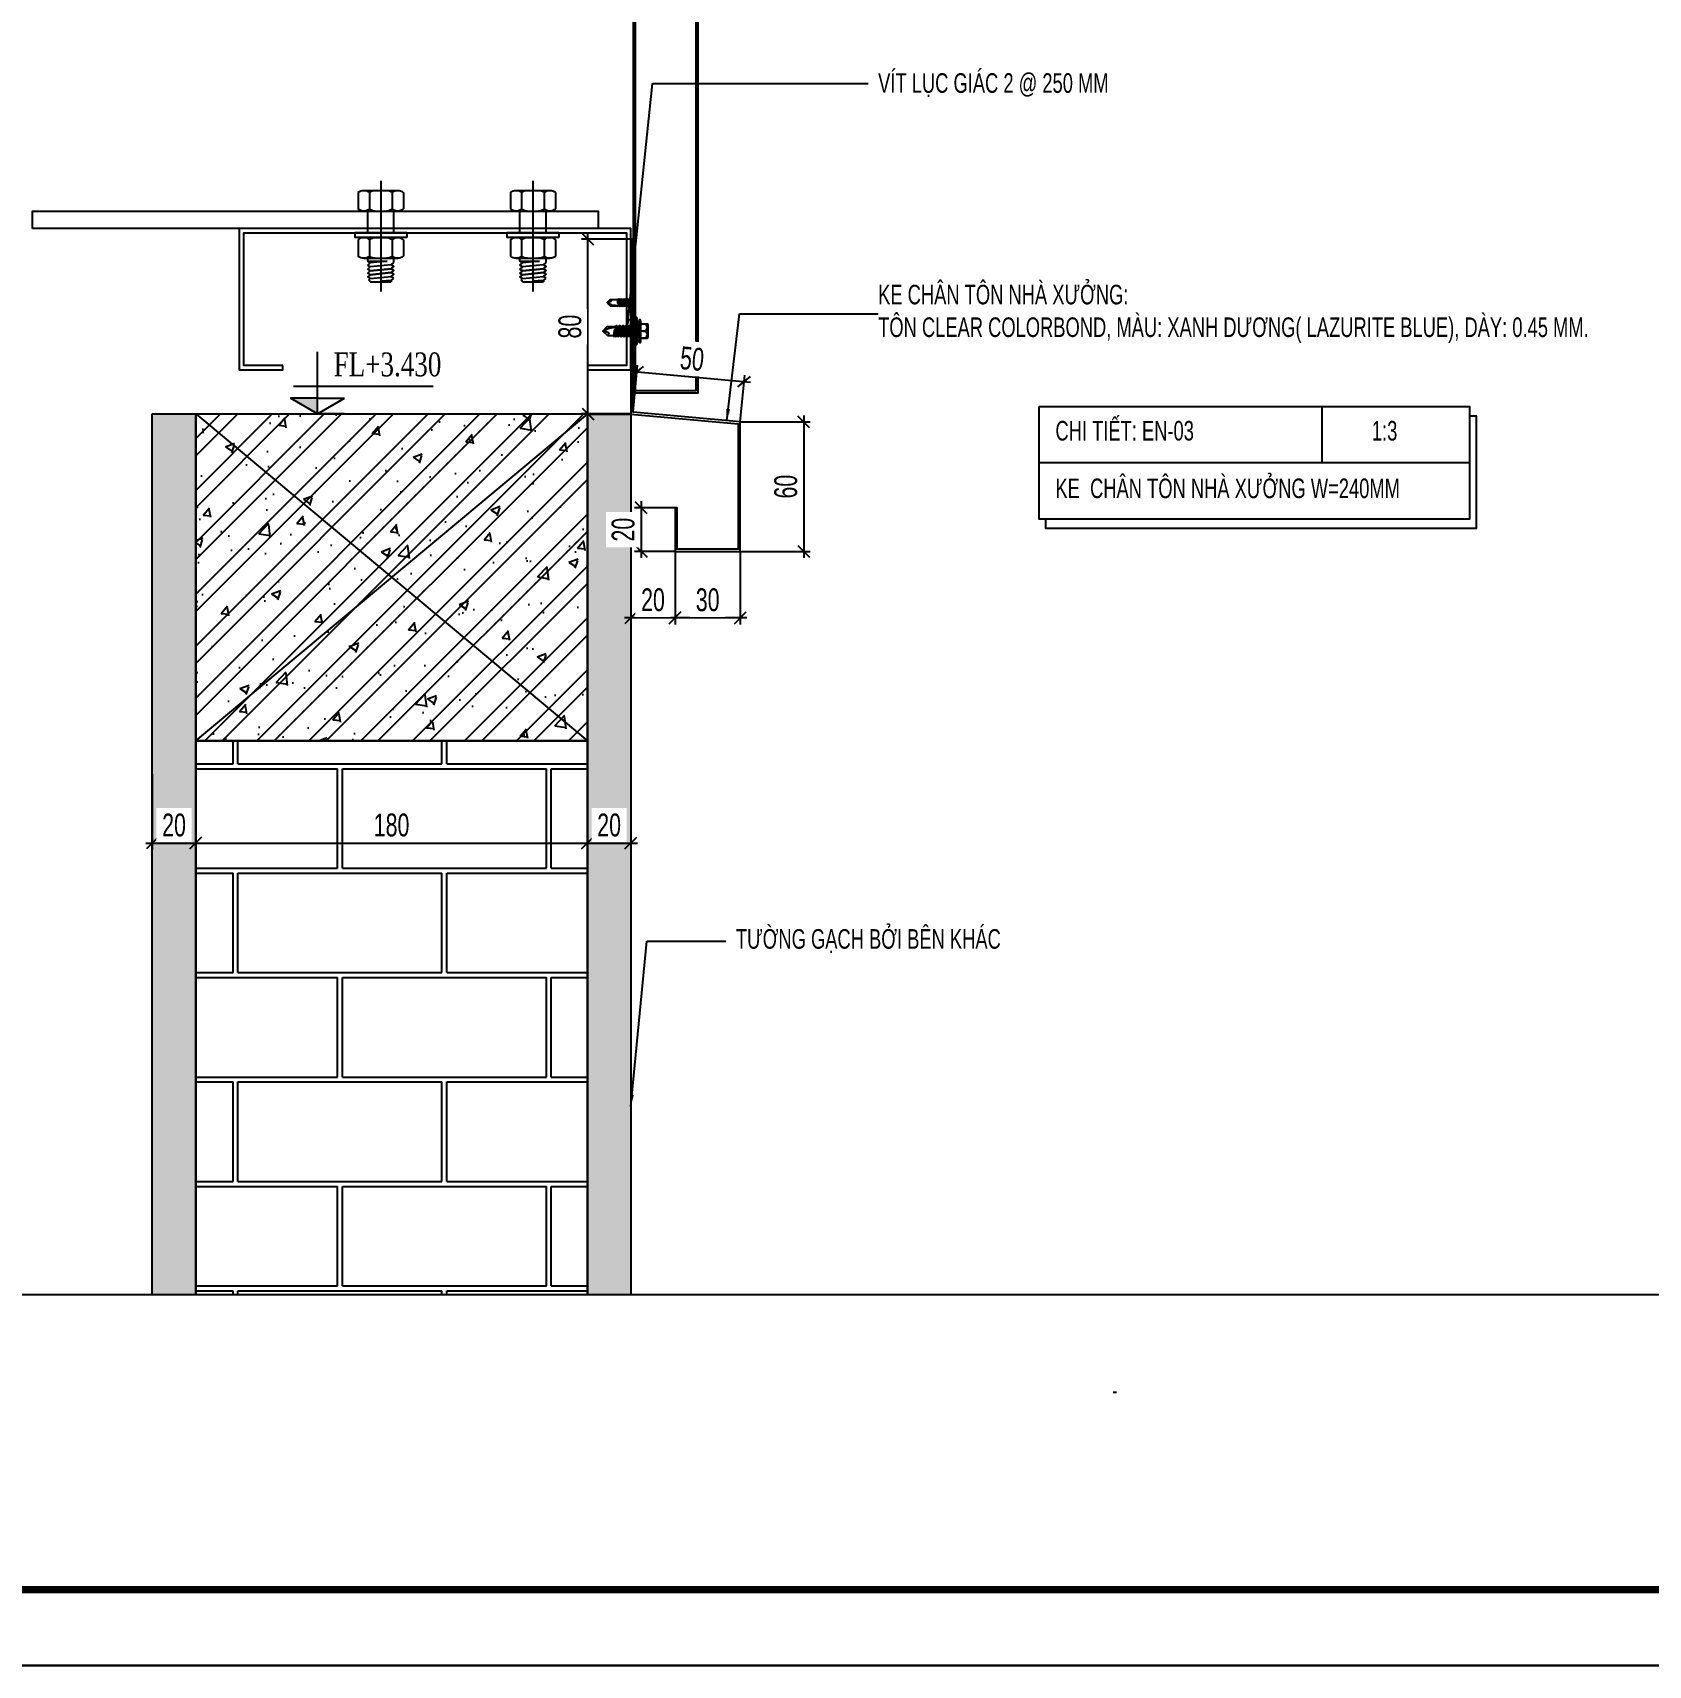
# Model space of a CAD drawing. Header units: inches. Extents: x 340055 to 349452, y -34649 to -30845.
# Drawn here: x 348469.3 to 348716.9, y -33306 to -33055.8 of the extents above; entities that cross this region are included whole.
import ezdxf

# ---------------------------------------------------------------- set-up
doc = ezdxf.new("R2010")
doc.units = ezdxf.units.IN
doc.header["$MEASUREMENT"] = 0
doc.linetypes.add('CENTER2', pattern=[28.575, 19.05, -3.175, 3.175, -3.175])
doc.linetypes.add('DASHED2', pattern=[9.525, 6.35, -3.175])
doc.layers.add('0_HATCH', color=252, linetype='Continuous', lineweight=9)
doc.layers.add('TL-TIILE BLOCK A2$0$TL-TITLE BLOCK 1', color=7, linetype='Continuous', lineweight=50)
for name, color, linetype in [('2', 2, 'Continuous'), ('250', 250, 'Continuous'), ('251', 251, 'Continuous'), ('3', 3, 'Continuous'), ('5', 5, 'Continuous'), ('8', 8, 'Continuous'), ('flashing', 6, 'Continuous'), ('NET IN', 3, 'Continuous'), ('STRUCTURE', 1, 'Continuous')]:
    doc.layers.add(name, color=color, linetype=linetype)
doc.styles.add('ST1H', font='vnshxh.shx', dxfattribs={"width": 0.7})
doc.styles.add('vntimeh.shx', font='vntimeh.shx', dxfattribs={"width": 0.8, "bigfont": 'bigfont.shx'})
doc.dimstyles.new('3', dxfattribs={"dimtxt": 3.5, "dimasz": 1.8, "dimexe": 1, "dimexo": 0, "dimgap": 1, "dimtad": 1, "dimdec": 0, "dimlfac": 3, "dimzin": 0, "dimdsep": 46, "dimtxsty": 'ST1H', "dimblk": 'OBLIQUE', "dimcen": 1, "dimdle": 1, "dimclrd": 8, "dimclre": 8, "dimclrt": 3, "dimadec": 0, "dimazin": 0, "dimtfac": 1, "dimtdec": 0, "dimtix": 1, "dimtofl": 0, "dimtmove": 1, "dimatfit": 3, "dimfxl": 0, "dimtolj": 1, "dimtzin": 0, "dimlwd": -1, "dimlwe": -1, "dimarcsym": 0})

# ---------------------------------------------------------------- blocks, each defined once
blk = doc.blocks.new('*U65')
at = {"layer": '251'}
h = blk.add_hatch(color=256, dxfattribs=at)
h.paths.add_polyline_path([(-0.0533, -0.0404), (-0.0533, -0.0433, -0.192582), (-0.0476, -0.0289, -0.192582), (-0.0533, -0.0144)])
h.paths.add_polyline_path([(-0.0533, 0.0144, -0.192582), (-0.0476, 0.0289, -0.192582), (-0.0533, 0.0433)])
h = blk.add_hatch(color=256, dxfattribs=at)
h.paths.add_polyline_path([(0.067, -0.0404), (0.067, -0.0433, -0.192582), (0.0728, -0.0289, -0.192582), (0.067, -0.0144)])
h.paths.add_polyline_path([(0.067, 0.0144, -0.192582), (0.0728, 0.0289, -0.192582), (0.067, 0.0433)])
at = {"layer": '5', "linetype": 'CENTER2', "ltscale": 0.2}
blk.add_line((-0.0773, 0), (0.2055, 0), dxfattribs=at)
at = {"layer": '8'}
for p, q in [((-0.0476, 0.0578), (-0.0058, 0.0578)), ((0, 0.0433), (0, -0.0433)), ((0.0556, -0.0664), (0.0556, 0.0664)), ((0.0556, 0.0664), (0.067, 0.0664)), ((0.067, -0.0664), (0.067, 0.0664)), ((0.0728, 0.0578), (0.1146, 0.0578)), ((0.1203, 0.0433), (0.1203, -0.0433)), ((-0.0533, 0.0404), (-0.0533, -0.0404)), ((-0.0476, 0.0289), (-0.0058, 0.0289)), ((0.0556, 0.0333), (0, 0.0333)), ((0.067, 0.0404), (0.067, -0.0404)), ((0.0728, 0.0289), (0.1146, 0.0289)), ((0.1279, 0.0333), (0.1203, 0.0333)), ((0.1322, 0.0267), (0.1279, 0.0333)), ((0.1279, 0.0333), (0.1279, -0.0167)), ((0.1279, -0.0167), (0.1322, 0.0267)), ((0.1379, 0.0333), (0.1322, 0.0267)), ((0.1422, 0.0267), (0.1379, 0.0333)), ((0.175, 0.03), (0.1722, 0.0267)), ((0.1802, 0.0267), (0.175, 0.03)), ((0.1769, -0.0267), (0.1785, 0)), ((0.1802, 0), (0.1785, 0)), ((0.1785, 0), (0.1802, 0)), ((0.1802, 0.0267), (0.1802, -0.0267)), ((-0.0476, -0.0289), (-0.0058, -0.0289)), ((-0.0476, -0.0289), (-0.0058, -0.0289)), ((0.0556, -0.0333), (0, -0.0333)), ((0.0728, -0.0289), (0.1146, -0.0289)), ((0.0728, -0.0289), (0.1146, -0.0289)), ((0.1312, -0.0333), (0.1203, -0.0333)), ((0.1369, -0.0267), (0.1312, -0.0333)), ((0.1712, -0.0333), (0.1669, -0.0267)), ((0.1769, -0.0267), (0.1712, -0.0333)), ((0.1769, -0.0267), (0.1802, -0.0267)), ((-0.0476, -0.0578), (-0.0058, -0.0578)), ((0.0556, -0.0664), (0.067, -0.0664)), ((0.0728, -0.0578), (0.1146, -0.0578))]:
    blk.add_line(p, q, dxfattribs=at)
for points in [[(0.1469, -0.0267), (0.1412, -0.0333), (0.1369, -0.0267), (0.1422, 0.0267), (0.1479, 0.0333), (0.1522, 0.0267)], [(0.1569, -0.0267), (0.1512, -0.0333), (0.1469, -0.0267), (0.1522, 0.0267), (0.1579, 0.0333), (0.1622, 0.0267)], [(0.1669, -0.0267), (0.1612, -0.0333), (0.1569, -0.0267), (0.1622, 0.0267), (0.1679, 0.0333), (0.1722, 0.0267)]]:
    blk.add_lwpolyline(points, close=True, dxfattribs=at)
for centre, start, end in [((-0.0324, 0.0433), 136.3972, 223.6028), ((-0.0209, 0.0433), 316.3972, 43.6028), ((0.0879, 0.0433), 136.3972, 223.6028), ((0.0994, 0.0433), 316.3972, 43.6028), ((-0.0324, 0.0144), 136.3972, 180), ((-0.0209, 0.0144), 0, 43.6028), ((0.0879, 0.0144), 136.3972, 180), ((0.0994, 0.0144), 0, 43.6028), ((-0.0324, -0.0144), 180, 223.6028), ((-0.0324, -0.0433), 136.3972, 223.6028), ((-0.0209, -0.0144), 316.3972, 0), ((-0.0209, -0.0433), 316.3972, 43.6028), ((0.0879, -0.0144), 180, 223.6028), ((0.0879, -0.0433), 136.3972, 223.6028), ((0.0994, -0.0144), 316.3972, 0), ((0.0994, -0.0433), 316.3972, 43.6028)]:
    blk.add_arc(centre, 0.0209, start, end, dxfattribs=at)
blk = doc.blocks.new('*U66')
at = {"layer": '251'}
h = blk.add_hatch(color=256, dxfattribs=at)
h.paths.add_polyline_path([(-0.0533, -0.0404), (-0.0533, -0.0433, -0.192582), (-0.0476, -0.0289, -0.192582), (-0.0533, -0.0144)])
h.paths.add_polyline_path([(-0.0533, 0.0144, -0.192582), (-0.0476, 0.0289, -0.192582), (-0.0533, 0.0433)])
h = blk.add_hatch(color=256, dxfattribs=at)
h.paths.add_polyline_path([(0.067, -0.0404), (0.067, -0.0433, -0.192582), (0.0728, -0.0289, -0.192582), (0.067, -0.0144)])
h.paths.add_polyline_path([(0.067, 0.0144, -0.192582), (0.0728, 0.0289, -0.192582), (0.067, 0.0433)])
at = {"layer": '5', "linetype": 'CENTER2', "ltscale": 0.2}
blk.add_line((-0.0773, 0), (0.2055, 0), dxfattribs=at)
at = {"layer": '8'}
for p, q in [((-0.0476, 0.0578), (-0.0058, 0.0578)), ((0, 0.0433), (0, -0.0433)), ((0.0556, -0.0664), (0.0556, 0.0664)), ((0.0556, 0.0664), (0.067, 0.0664)), ((0.067, -0.0664), (0.067, 0.0664)), ((0.0728, 0.0578), (0.1146, 0.0578)), ((0.1203, 0.0433), (0.1203, -0.0433)), ((-0.0533, 0.0404), (-0.0533, -0.0404)), ((-0.0476, 0.0289), (-0.0058, 0.0289)), ((0.0556, 0.0333), (0, 0.0333)), ((0.067, 0.0404), (0.067, -0.0404)), ((0.0728, 0.0289), (0.1146, 0.0289)), ((0.1279, 0.0333), (0.1203, 0.0333)), ((0.1322, 0.0267), (0.1279, 0.0333)), ((0.1279, 0.0333), (0.1279, -0.0167)), ((0.1279, -0.0167), (0.1322, 0.0267)), ((0.1379, 0.0333), (0.1322, 0.0267)), ((0.1422, 0.0267), (0.1379, 0.0333)), ((0.175, 0.03), (0.1722, 0.0267)), ((0.1802, 0.0267), (0.175, 0.03)), ((0.1769, -0.0267), (0.1785, 0)), ((0.1802, 0), (0.1785, 0)), ((0.1785, 0), (0.1802, 0)), ((0.1802, 0.0267), (0.1802, -0.0267)), ((-0.0476, -0.0289), (-0.0058, -0.0289)), ((-0.0476, -0.0289), (-0.0058, -0.0289)), ((0.0556, -0.0333), (0, -0.0333)), ((0.0728, -0.0289), (0.1146, -0.0289)), ((0.0728, -0.0289), (0.1146, -0.0289)), ((0.1312, -0.0333), (0.1203, -0.0333)), ((0.1369, -0.0267), (0.1312, -0.0333)), ((0.1712, -0.0333), (0.1669, -0.0267)), ((0.1769, -0.0267), (0.1712, -0.0333)), ((0.1769, -0.0267), (0.1802, -0.0267)), ((-0.0476, -0.0578), (-0.0058, -0.0578)), ((0.0556, -0.0664), (0.067, -0.0664)), ((0.0728, -0.0578), (0.1146, -0.0578))]:
    blk.add_line(p, q, dxfattribs=at)
for points in [[(0.1469, -0.0267), (0.1412, -0.0333), (0.1369, -0.0267), (0.1422, 0.0267), (0.1479, 0.0333), (0.1522, 0.0267)], [(0.1569, -0.0267), (0.1512, -0.0333), (0.1469, -0.0267), (0.1522, 0.0267), (0.1579, 0.0333), (0.1622, 0.0267)], [(0.1669, -0.0267), (0.1612, -0.0333), (0.1569, -0.0267), (0.1622, 0.0267), (0.1679, 0.0333), (0.1722, 0.0267)]]:
    blk.add_lwpolyline(points, close=True, dxfattribs=at)
for centre, start, end in [((-0.0324, 0.0433), 136.3972, 223.6028), ((-0.0209, 0.0433), 316.3972, 43.6028), ((0.0879, 0.0433), 136.3972, 223.6028), ((0.0994, 0.0433), 316.3972, 43.6028), ((-0.0324, 0.0144), 136.3972, 180), ((-0.0209, 0.0144), 0, 43.6028), ((0.0879, 0.0144), 136.3972, 180), ((0.0994, 0.0144), 0, 43.6028), ((-0.0324, -0.0144), 180, 223.6028), ((-0.0324, -0.0433), 136.3972, 223.6028), ((-0.0209, -0.0144), 316.3972, 0), ((-0.0209, -0.0433), 316.3972, 43.6028), ((0.0879, -0.0144), 180, 223.6028), ((0.0879, -0.0433), 136.3972, 223.6028), ((0.0994, -0.0144), 316.3972, 0), ((0.0994, -0.0433), 316.3972, 43.6028)]:
    blk.add_arc(centre, 0.0209, start, end, dxfattribs=at)
blk = doc.blocks.new('A$C174458B3')
at = {"layer": '2'}
blk.add_lwpolyline([(1.3333, 0.0167), (1.4833, 0.0167), (1.4833, 0.525), (0.0167, 0.525), (0.0167, 0.0167), (0.1667, 0.0167), (0.1667, 0), (0, 0), (0, 0.5417), (1.5, 0.5417), (1.5, 0), (1.3333, 0), (1.3333, 0.0167)], dxfattribs=at)
at = {"layer": '5'}
blk.add_lwpolyline([(2.2917, 0.5417), (2.2917, 0.6083), (0.125, 0.6083), (0.125, 0.5417), (2.2917, 0.5417)], dxfattribs=at)
at = {"layer": '251', "color": 147, "xscale": 1.5, "yscale": 1.5, "zscale": 1.5, "rotation": 270}
for name, p in [('*U66', (0.375, 0.6083)), ('*U65', (0.9583, 0.6083))]:
    blk.add_blockref(name, p, dxfattribs=at)
blk = doc.blocks.new('HFR-1')
at = {"layer": 'STRUCTURE', "color": 1, "linetype": 'Continuous'}
for p, q in [((-5.5, 0), (5.5, 0)), ((-5.2, 0.8), (-3.4, 1.5)), ((5.2, 0.8), (3.4, 1.5)), ((-2.4, -1.2), (-3, -1.6)), ((-3, -1.6), (-2.4, -1.9)), ((-2.4, -1.9), (-3, -2.3)), ((-3, -2.3), (-2.4, -2.6)), ((-2.4, -2.6), (-3, -3)), ((-3, -3), (-2.4, -3.3)), ((-2.4, -3.3), (-3, -3.7)), ((-3, -3.7), (-2.4, -4.1)), ((-2.4, -4.1), (-3, -4.4)), ((-3, -4.4), (-2.4, -4.8)), ((-2.4, -4.8), (-3, -5.1)), ((-3, -5.1), (-2.4, -5.5)), ((-2.4, -5.5), (-3, -5.8)), ((-3, -5.8), (-2.4, -6.2)), ((-2.4, -6.2), (-3, -6.6)), ((-3, -6.6), (-2.4, -6.9)), ((-2.4, -6.9), (-3, -7.3)), ((-3, -7.3), (-2.4, -7.6)), ((-2.4, -7.6), (-3, -8)), ((-3, -8), (-2.4, -8.3)), ((-2.4, -8.3), (-3, -8.7)), ((-3, -8.7), (-2.4, -9)), ((-2.4, -9), (-3, -9.4)), ((-3, -9.4), (-2.4, -9.7)), ((-2.4, -9.7), (-3, -10.1)), ((-3, -10.1), (-2.4, -10.5)), ((-2.4, -10.5), (-3, -10.8)), ((-3, -10.8), (-2.4, -11.2)), ((-2.4, -11.2), (-3, -11.5)), ((-3, -11.5), (-2.4, -11.9)), ((-2.9, -1.6), (2.9, -1.4)), ((-2.9, -2.3), (2.9, -2.1)), ((-2.9, -3), (2.9, -2.8)), ((-2.9, -3.7), (2.9, -3.6)), ((-2.9, -4.4), (2.9, -4.3)), ((-2.9, -5.1), (2.9, -5)), ((-2.9, -5.9), (2.9, -5.7)), ((-2.9, -6.6), (2.9, -6.4)), ((-2.9, -7.3), (2.9, -7.1)), ((-2.9, -8), (2.9, -7.8)), ((-2.9, -8.7), (2.9, -8.5)), ((-2.9, -9.4), (2.9, -9.2)), ((-2.9, -10.1), (1.5, -10)), ((-2.9, -10.8), (1.3, -10.7)), ((-2.9, -11.5), (0.9, -11.4)), ((-2.5, -17.4), (-2.5, -11.8)), ((2.4, -1.1), (-2.4, -1.2)), ((2.4, -1.8), (-2.4, -1.9)), ((-2.4, -1.9), (2.4, -1.8)), ((-2.4, -2.6), (2.4, -2.5)), ((2.4, -2.5), (-2.4, -2.6)), ((-2.4, -3.3), (2.4, -3.2)), ((2.4, -3.2), (-2.4, -3.3)), ((-2.4, -4.1), (2.4, -3.9)), ((2.4, -3.9), (-2.4, -4.1)), ((-2.4, -4.8), (2.4, -4.6)), ((2.4, -4.6), (-2.4, -4.8)), ((-2.4, -5.5), (2.4, -5.3)), ((2.4, -5.3), (-2.4, -5.5)), ((-2.4, -6.2), (2.4, -6)), ((2.4, -6), (-2.4, -6.2)), ((-2.4, -6.9), (2.4, -6.8)), ((2.4, -6.8), (-2.4, -6.9)), ((-2.4, -7.6), (2.4, -7.5)), ((2.4, -7.5), (-2.4, -7.6)), ((-2.4, -8.3), (2.4, -8.2)), ((2.4, -8.2), (-2.4, -8.3)), ((-2.4, -9), (2.4, -8.9)), ((2.4, -8.9), (-2.4, -9)), ((-2.4, -9.7), (2.4, -9.6)), ((2.4, -9.6), (-2.4, -9.7)), ((1.4, -10.3), (-2.4, -10.5)), ((-2.4, -10.5), (1.4, -10.3)), ((-2.4, -11.2), (1.1, -11.1)), ((1.1, -11.1), (-2.4, -11.2)), ((-2.4, -11.9), (0.4, -11.8)), ((1.6, -16.1), (2.3, -10.2)), ((2.2, -10), (2.9, -10)), ((2.2, -11), (2.4, -11)), ((2.4, -11), (2.2, -11)), ((2.2, -11.4), (2.9, -11.4)), ((2.2, -11.7), (2.4, -11.7)), ((2.4, -10.3), (2.3, -10.3)), ((2.3, -10.3), (2.4, -10.3)), ((2.3, -10.7), (2.9, -10.7)), ((2.9, -1.4), (2.4, -1.1)), ((2.4, -1.8), (2.9, -1.4)), ((2.9, -2.1), (2.4, -1.8)), ((2.4, -2.5), (2.9, -2.1)), ((2.9, -2.8), (2.4, -2.5)), ((2.4, -3.2), (2.9, -2.8)), ((2.9, -3.6), (2.4, -3.2)), ((2.4, -3.9), (2.9, -3.6)), ((2.9, -4.3), (2.4, -3.9)), ((2.4, -4.6), (2.9, -4.3)), ((2.9, -5), (2.4, -4.6)), ((2.4, -5.3), (2.9, -5)), ((2.9, -5.7), (2.4, -5.3)), ((2.4, -6), (2.9, -5.7)), ((2.9, -6.4), (2.4, -6)), ((2.4, -6.8), (2.9, -6.4)), ((2.9, -7.1), (2.4, -6.8)), ((2.4, -7.5), (2.9, -7.1)), ((2.9, -7.8), (2.4, -7.5)), ((2.4, -8.2), (2.9, -7.8)), ((2.9, -8.5), (2.4, -8.2)), ((2.4, -8.9), (2.9, -8.5)), ((2.9, -9.2), (2.4, -8.9)), ((2.4, -9.6), (2.9, -9.2)), ((2.9, -10), (2.4, -9.6)), ((2.4, -10.3), (2.9, -10)), ((2.9, -10.7), (2.4, -10.3)), ((2.4, -11), (2.9, -10.7)), ((2.9, -11.4), (2.4, -11)), ((2.4, -11.7), (2.9, -11.4)), ((2.5, -17.4), (2.5, -11.7)), ((-2.5, -17.4), (-2, -16.7)), ((-2.5, -17.4), (-0.2, -19.7)), ((-1, -16.7), (0.2, -19.7)), ((0.1, -19.4), (1.2, -17.3)), ((0.2, -19.7), (2.5, -17.4))]:
    blk.add_line(p, q, dxfattribs=at)
at = {"layer": 'STRUCTURE', "color": 1, "linetype": 'Continuous', "ltscale": 8}
for p in [(-3.4, 1.5), (3.4, 1.5)]:
    blk.add_line(p, (0, 1.5), dxfattribs=at)
at = {"layer": 'STRUCTURE', "color": 1, "linetype": 'DASHED2'}
for p in [(-1.9, 1.5), (1.9, 1.5)]:
    blk.add_line(p, (0, 0), dxfattribs=at)
at = {"layer": 'STRUCTURE', "color": 1, "linetype": 'Continuous', "ltscale": 8}
for centre, start, end in [((-4.7, 0.2), 130.41, 194.8062), ((4.7, 0.2), 345.1938, 49.59)]:
    blk.add_arc(centre, 0.801, start, end, dxfattribs=at)
at = {"layer": 'STRUCTURE', "color": 1, "linetype": 'Continuous'}
for centre, radius, start, end in [((-7.3, -9), 9.14, 58.065, 78.8402), ((5.1, -3.8), 3.83, 84.2039, 134.3621), ((-0.5, -10.1), 1.93, 296.6041, 355.3922), ((1.9, -10.3), 0.444, 15.9762, 172.6971), ((-1.5, -17.1), 0.59, 34.2302, 144.5641), ((0, -19.4), 0.331, 231.6348, 305.4287), ((-0.6, -16), 2.2, 324.0048, 357.8268)]:
    blk.add_arc(centre, radius, start, end, dxfattribs=at)
blk = doc.blocks.new('cos')
at = {"color": 8}
for p, q in [((0, 0), (0, 7.82)), ((-3, 3.49), (14.52, 3.49)), ((0, 1.99), (-3.39, 1.99)), ((0, 0), (-3.39, 1.99)), ((0, 1.99), (3.39, 1.99)), ((0, 0), (3.39, 1.99))]:
    blk.add_line(p, q, dxfattribs=at)
at = {"color": 4}
for p in [(-3.39, 0), (3.39, 0)]:
    blk.add_line(p, (0, 0), dxfattribs=at)
at = {"color": 8}
blk.add_solid([(0, 0), (-3.39, 1.99), (0, 1.99)], dxfattribs=at)
at = {"layer": '3', "color": 3, "style": 'vntimeh.shx', "width": 0.75}
blk.add_attdef('DSD', (1.32, 4.73), '', height=3, dxfattribs=at)
blk = doc.blocks.new('_Oblique')
at = {"color": 0, "linetype": 'ByBlock', "lineweight": -2}
blk.add_line((-0.5, -0.5), (0.5, 0.5), dxfattribs=at)
blk = doc.blocks.new('*D627')
at = {"color": 8, "linetype": 'Continuous', "transparency": 16777216}
for p, q in [((348587.45, -33114.42), (348587.45, -33136.26)), ((348577.73, -33115.42), (348588.45, -33115.42)), ((348577.73, -33135.26), (348588.45, -33135.26))]:
    blk.add_line(p, q, dxfattribs=at)
at = {"layer": 'Defpoints', "color": 0, "transparency": 16777216}
for p in [(348577.73, -33115.42), (348577.73, -33135.26), (348587.45, -33135.26)]:
    blk.add_point(p, dxfattribs=at)
at = {"color": 8, "transparency": 16777216, "xscale": 1.8, "yscale": 1.8, "zscale": 1.8}
for p, rotation in [((348587.45, -33115.42), 90), ((348587.45, -33135.26), 270)]:
    blk.add_blockref('_Oblique', p, dxfattribs=dict(at, rotation=rotation))
at = {"color": 3, "transparency": 16777216, "insert": (348584.7, -33125.34), "char_height": 3.5, "attachment_point": 5, "rotation": 90, "style": 'ST1H', "bg_fill": 3, "box_fill_scale": 1.25, "bg_fill_color": 256, "bg_fill_true_color": 13158600, "bg_fill_transparency": 0}
blk.add_mtext('\\A1;60', dxfattribs=at)
blk = doc.blocks.new('*D628')
at = {"color": 8, "linetype": 'Continuous', "transparency": 16777216}
for p, q in [((348567.73, -33135.26), (348567.73, -33146.45)), ((348577.73, -33135.26), (348577.73, -33146.45)), ((348578.73, -33145.45), (348566.73, -33145.45))]:
    blk.add_line(p, q, dxfattribs=at)
at = {"layer": 'Defpoints', "color": 0, "transparency": 16777216}
for p in [(348567.73, -33135.26), (348577.73, -33135.26), (348567.73, -33145.45)]:
    blk.add_point(p, dxfattribs=at)
at = {"color": 8, "transparency": 16777216, "xscale": 1.8, "yscale": 1.8, "zscale": 1.8, "rotation": 180}
blk.add_blockref('_Oblique', (348567.73, -33145.45), dxfattribs=at)
at = {"color": 8, "transparency": 16777216, "xscale": 1.8, "yscale": 1.8, "zscale": 1.8}
blk.add_blockref('_Oblique', (348577.73, -33145.45), dxfattribs=at)
at = {"color": 3, "transparency": 16777216, "insert": (348572.73, -33142.7), "char_height": 3.5, "attachment_point": 5, "style": 'ST1H', "bg_fill": 3, "box_fill_scale": 1.25, "bg_fill_color": 256, "bg_fill_true_color": 13158600, "bg_fill_transparency": 0}
blk.add_mtext('\\A1;30', dxfattribs=at)
blk = doc.blocks.new('*D629')
at = {"color": 8, "linetype": 'Continuous', "transparency": 16777216}
for p, q in [((348487.63, -33169.39), (348487.63, -33180.97)), ((348494.29, -33169.39), (348494.29, -33180.97)), ((348486.63, -33179.97), (348495.29, -33179.97))]:
    blk.add_line(p, q, dxfattribs=at)
at = {"layer": 'Defpoints', "color": 0, "transparency": 16777216}
for p in [(348487.63, -33169.39), (348494.29, -33169.39)]:
    blk.add_point(p, dxfattribs=at)
at = {"color": 8, "transparency": 16777216, "xscale": 1.8, "yscale": 1.8, "zscale": 1.8, "rotation": 180}
blk.add_blockref('_Oblique', (348487.63, -33179.97), dxfattribs=at)
at = {"color": 8, "transparency": 16777216, "xscale": 1.8, "yscale": 1.8, "zscale": 1.8}
blk.add_blockref('_Oblique', (348494.29, -33179.97), dxfattribs=at)
at = {"color": 3, "transparency": 16777216, "insert": (348490.96, -33177.22), "char_height": 3.5, "attachment_point": 5, "style": 'ST1H', "bg_fill": 3, "box_fill_scale": 1.25, "bg_fill_color": 256, "bg_fill_true_color": 13158600, "bg_fill_transparency": 0}
blk.add_mtext('\\A1;20', dxfattribs=at)
at = {"layer": 'Defpoints', "color": 0, "transparency": 16777216}
blk.add_point((348494.29, -33179.97), dxfattribs=at)
blk = doc.blocks.new('*D630')
at = {"color": 8, "linetype": 'Continuous', "transparency": 16777216}
for p, q in [((348494.29, -33169.39), (348494.29, -33180.97)), ((348554.29, -33172.35), (348554.29, -33180.97)), ((348493.29, -33179.97), (348555.29, -33179.97))]:
    blk.add_line(p, q, dxfattribs=at)
at = {"layer": 'Defpoints', "color": 0, "transparency": 16777216}
for p in [(348494.29, -33169.39), (348554.29, -33172.35), (348554.29, -33179.97)]:
    blk.add_point(p, dxfattribs=at)
at = {"color": 8, "transparency": 16777216, "xscale": 1.8, "yscale": 1.8, "zscale": 1.8, "rotation": 180}
blk.add_blockref('_Oblique', (348494.29, -33179.97), dxfattribs=at)
at = {"color": 8, "transparency": 16777216, "xscale": 1.8, "yscale": 1.8, "zscale": 1.8}
blk.add_blockref('_Oblique', (348554.29, -33179.97), dxfattribs=at)
at = {"color": 3, "transparency": 16777216, "insert": (348524.29, -33177.22), "char_height": 3.5, "attachment_point": 5, "style": 'ST1H', "bg_fill": 3, "box_fill_scale": 1.25, "bg_fill_color": 256, "bg_fill_true_color": 13158600, "bg_fill_transparency": 0}
blk.add_mtext('\\A1;180', dxfattribs=at)
blk = doc.blocks.new('*D631')
at = {"color": 8, "linetype": 'Continuous', "transparency": 16777216}
for p, q in [((348554.29, -33172.35), (348554.29, -33180.97)), ((348560.96, -33172.35), (348560.96, -33180.97)), ((348553.29, -33179.97), (348561.96, -33179.97))]:
    blk.add_line(p, q, dxfattribs=at)
at = {"layer": 'Defpoints', "color": 0, "transparency": 16777216}
for p in [(348554.29, -33172.35), (348560.96, -33172.35)]:
    blk.add_point(p, dxfattribs=at)
at = {"color": 8, "transparency": 16777216, "xscale": 1.8, "yscale": 1.8, "zscale": 1.8, "rotation": 180}
blk.add_blockref('_Oblique', (348554.29, -33179.97), dxfattribs=at)
at = {"color": 8, "transparency": 16777216, "xscale": 1.8, "yscale": 1.8, "zscale": 1.8}
blk.add_blockref('_Oblique', (348560.96, -33179.97), dxfattribs=at)
at = {"color": 3, "transparency": 16777216, "insert": (348557.63, -33177.22), "char_height": 3.5, "attachment_point": 5, "style": 'ST1H', "bg_fill": 3, "box_fill_scale": 1.25, "bg_fill_color": 256, "bg_fill_true_color": 13158600, "bg_fill_transparency": 0}
blk.add_mtext('\\A1;20', dxfattribs=at)
at = {"layer": 'Defpoints', "color": 0, "transparency": 16777216}
blk.add_point((348560.96, -33179.97), dxfattribs=at)
blk = doc.blocks.new('*D663')
at = {"color": 8, "linetype": 'Continuous', "transparency": 16777216}
for p, q in [((348554.38, -33115.2), (348554.38, -33086.42)), ((348560.96, -33087.42), (348553.38, -33087.42)), ((348560.96, -33114.2), (348553.38, -33114.2))]:
    blk.add_line(p, q, dxfattribs=at)
at = {"layer": 'Defpoints', "color": 0, "transparency": 16777216}
for p in [(348554.38, -33087.42), (348560.96, -33087.42), (348560.96, -33114.2)]:
    blk.add_point(p, dxfattribs=at)
at = {"color": 8, "transparency": 16777216, "xscale": 1.8, "yscale": 1.8, "zscale": 1.8}
for p, rotation in [((348554.38, -33087.42), 90), ((348554.38, -33114.2), 270)]:
    blk.add_blockref('_Oblique', p, dxfattribs=dict(at, rotation=rotation))
at = {"color": 3, "transparency": 16777216, "insert": (348551.63, -33100.81), "char_height": 3.5, "attachment_point": 5, "rotation": 90, "style": 'ST1H', "bg_fill": 3, "box_fill_scale": 1.25, "bg_fill_color": 256, "bg_fill_true_color": 13158600, "bg_fill_transparency": 0}
blk.add_mtext('\\A1;80', dxfattribs=at)
blk = doc.blocks.new('*D727')
at = {"color": 8, "linetype": 'Continuous', "transparency": 16777216}
for p, q in [((348561.3, -33113.9), (348561.96, -33106.73)), ((348560.87, -33107.63), (348579.3, -33109.34)), ((348577.73, -33115.42), (348578.4, -33108.25))]:
    blk.add_line(p, q, dxfattribs=at)
at = {"layer": 'Defpoints', "color": 0, "transparency": 16777216}
for p in [(348578.31, -33109.25), (348561.3, -33113.9), (348577.73, -33115.42)]:
    blk.add_point(p, dxfattribs=at)
at = {"color": 8, "transparency": 16777216, "xscale": 1.8, "yscale": 1.8, "zscale": 1.8}
for p, rotation in [((348561.87, -33107.72), 174.7059059588853), ((348578.31, -33109.25), 354.7059059588853)]:
    blk.add_blockref('_Oblique', p, dxfattribs=dict(at, rotation=rotation))
at = {"color": 3, "transparency": 16777216, "insert": (348570.34, -33105.75), "char_height": 3.5, "attachment_point": 5, "rotation": 354.7059, "style": 'ST1H', "bg_fill": 3, "box_fill_scale": 1.25, "bg_fill_color": 256, "bg_fill_true_color": 13158600, "bg_fill_transparency": 0}
blk.add_mtext('\\A1;50', dxfattribs=at)
blk = doc.blocks.new('Short_Self_drilling')
at = {"layer": 'STRUCTURE', "color": 1, "linetype": 'Continuous'}
for p, q in [((6.43, 1.74), (-6.43, 1.73)), ((5.14, 3.76), (-5.14, 3.75)), ((-2.57, 2.9), (-5.14, 2.9)), ((-3.43, 3.75), (-3.43, 6.75)), ((3, 7.19), (-3, 7.18)), ((2.57, 2.9), (-2.57, 2.9)), ((-2.14, 2.8), (-2.14, 2.9)), ((6.25, 0), (0, 0)), ((2.15, 2.8), (2.15, 2.9)), ((2.16, -0.5), (2.15, 0.01)), ((5.14, 2.9), (2.57, 2.9)), ((3.43, 3.76), (3.42, 6.76)), ((2.99, -1.17), (-2.7, -0.23)), ((2.99, -2.7), (-2.7, -1.76)), ((2.99, -4.23), (-2.7, -3.28)), ((2.99, -5.75), (-2.7, -4.81)), ((2.99, -7.28), (-2.7, -6.33)), ((-2.14, -1.38), (-2.14, -0.87)), ((-2.14, -2.91), (-2.14, -2.39)), ((-2.14, -4.43), (-2.14, -3.92)), ((-2.13, -5.96), (-2.14, -5.44)), ((-2.13, -7.49), (-2.13, -6.97)), ((2.16, -2.03), (2.16, -1.51)), ((2.16, -3.55), (2.16, -3.04)), ((2.16, -5.08), (2.16, -4.56)), ((2.16, -6.6), (2.16, -6.09)), ((2.16, -8.13), (2.16, -7.61)), ((-1.91, -7.99), (-2.7, -7.86)), ((-2.14, -12.33), (-2.14, -8.48)), ((3, -8.8), (-1.14, -8.12)), ((2.15, -12.31), (2.15, -9.14))]:
    blk.add_line(p, q, dxfattribs=at)
blk.add_lwpolyline([(6.43, 1.31), (6.43, 1.74), (2.14, 2.81), (-2.14, 2.8), (-6.43, 1.73), (-6.43, 1.3)], close=True, dxfattribs=at)
for points in [[(-6.43, 1.3, -0.088869), (-6.25, 0), (0, 0)], [(-0.13, 3.76), (-0.33, 6.23, 0.338878), (-3.14, 6.23), (-3.33, 3.75)], [(3.3, 3.76), (3.1, 6.23, 0.338878), (0.29, 6.23), (0.1, 3.76)], [(-0.08, -14.04), (-1.04, -12.24, -0.148657), (-1.4, -11.2), (-1.95, -7.72, -0.815006), (-1.21, -7.77, 0.150833), (-0.85, -8.68)], [(2.15, -12.31), (0.17, -14.24, -0.333596), (-0.17, -14.24), (-2.14, -12.33)], [(2.15, -12.31), (1.71, -11.7, 0.52242), (0.88, -11.71), (-0.17, -14.24)]]:
    blk.add_lwpolyline(points, format="xyb", dxfattribs=at)
for points in [[(2.99, -1.17), (2.16, -1.51), (-2.14, -0.85), (-2.7, -0.23), (-2.36, 0)], [(2.99, -2.7), (2.16, -3.04), (-2.14, -2.37), (-2.7, -1.76), (-2.14, -1.38), (2.16, -2.03), (2.99, -2.7)], [(2.99, -4.23), (2.16, -4.56), (-2.14, -3.9), (-2.7, -3.28), (-2.14, -2.91), (2.16, -3.55), (2.99, -4.23)], [(2.99, -5.75), (2.16, -6.09), (-2.14, -5.43), (-2.7, -4.81), (-2.14, -4.43), (2.16, -5.08), (2.99, -5.75)], [(2.99, -7.28), (2.16, -7.62), (-2.14, -6.95), (-2.7, -6.33), (-2.13, -5.96), (2.16, -6.6), (2.99, -7.28)], [(-1.82, -8.53), (-2.14, -8.48), (-2.7, -7.86), (-2.13, -7.49), (-1.83, -7.53)], [(-1.26, -7.62), (2.16, -8.13), (3, -8.8)], [(-1.18, 0), (2.16, -0.5), (2.99, -1.17)], [(3, -8.8), (2.16, -9.14), (-0.85, -8.68)]]:
    blk.add_lwpolyline(points, dxfattribs=at)
for centre, radius, start, end in [((-4.99, 3.32), 0.455, 109.79487, 250.26739), ((-3, 6.75), 0.429, 90.03113, 180.03113), ((3, 6.76), 0.429, 0.03113, 90.03113), ((5.07, 3.33), 0.435, 279.72757, 80.33469), ((9.99, 0.17), 3.74, 162.29632, 182.61031)]:
    blk.add_arc(centre, radius, start, end, dxfattribs=at)
blk = doc.blocks.new('*D737')
at = {"color": 8, "linetype": 'Continuous', "transparency": 16777216}
for p, q in [((348567.73, -33135.26), (348567.73, -33146.45)), ((348560.96, -33138.09), (348560.96, -33146.45)), ((348568.73, -33145.45), (348559.96, -33145.45))]:
    blk.add_line(p, q, dxfattribs=at)
at = {"layer": 'Defpoints', "color": 0, "transparency": 16777216}
for p in [(348567.73, -33135.26), (348560.96, -33138.09)]:
    blk.add_point(p, dxfattribs=at)
at = {"color": 8, "transparency": 16777216, "xscale": 1.8, "yscale": 1.8, "zscale": 1.8, "rotation": 180}
blk.add_blockref('_Oblique', (348560.96, -33145.45), dxfattribs=at)
at = {"color": 8, "transparency": 16777216, "xscale": 1.8, "yscale": 1.8, "zscale": 1.8}
blk.add_blockref('_Oblique', (348567.73, -33145.45), dxfattribs=at)
at = {"color": 3, "transparency": 16777216, "insert": (348564.35, -33142.7), "char_height": 3.5, "attachment_point": 5, "style": 'ST1H', "bg_fill": 3, "box_fill_scale": 1.25, "bg_fill_color": 256, "bg_fill_true_color": 13158600, "bg_fill_transparency": 0}
blk.add_mtext('\\A1;20', dxfattribs=at)
at = {"layer": 'Defpoints', "color": 0, "transparency": 16777216}
blk.add_point((348560.96, -33145.45), dxfattribs=at)
blk = doc.blocks.new('*D738')
at = {"color": 8, "linetype": 'Continuous', "transparency": 16777216}
for p, q in [((348567.73, -33128.59), (348561.54, -33128.59)), ((348562.54, -33127.59), (348562.54, -33136.26)), ((348567.73, -33135.26), (348561.54, -33135.26))]:
    blk.add_line(p, q, dxfattribs=at)
at = {"layer": 'Defpoints', "color": 0, "transparency": 16777216}
for p in [(348567.73, -33128.59), (348567.73, -33135.26)]:
    blk.add_point(p, dxfattribs=at)
at = {"color": 8, "transparency": 16777216, "xscale": 1.8, "yscale": 1.8, "zscale": 1.8}
for p, rotation in [((348562.54, -33128.59), 90), ((348562.54, -33135.26), 270)]:
    blk.add_blockref('_Oblique', p, dxfattribs=dict(at, rotation=rotation))
at = {"color": 3, "transparency": 16777216, "insert": (348559.79, -33131.93), "char_height": 3.5, "attachment_point": 5, "rotation": 90, "style": 'ST1H', "bg_fill": 3, "box_fill_scale": 1.25, "bg_fill_color": 256, "bg_fill_true_color": 13158600, "bg_fill_transparency": 0}
blk.add_mtext('\\A1;20', dxfattribs=at)
at = {"layer": 'Defpoints', "color": 0, "transparency": 16777216}
blk.add_point((348562.54, -33135.26), dxfattribs=at)
blk = doc.blocks.new('kt kien truc 1')
at = {"layer": 'Defpoints', "color": 8}
blk.add_lwpolyline([(0, 0), (594, 0), (594, 420), (0, 420)], close=True, dxfattribs=at)
at = {"layer": 'TL-TIILE BLOCK A2$0$TL-TITLE BLOCK 1', "const_width": 1}
blk.add_lwpolyline([(20, 10), (579, 10), (584, 15), (584, 405), (579, 410), (20, 410), (15, 405), (15, 15)], close=True, dxfattribs=at)

msp = doc.modelspace()

# ---------------------------------------------------------------- hatches: boundary and pattern name
h = msp.add_hatch()
h.set_pattern_fill('AR-SAND', color=8, style=0)
h.set_pattern_definition([(37.5, (22276.7427, 5327.4025), (-0.062993358, 1.926823769), [0, -1.52, 0, -1.7, 0, -1.625]), (7.5, (22276.7427, 5327.4025), (1.769776705, 2.822146065), [0, -0.82, 0, -1.37, 0, -0.525]), (327.5, (22275.5127, 5327.4025), (3.114141862, 0.0056590535), [0, -0.5, 0, -1.8, 0, -2.35]), (317.5, (22275.5127, 5327.4025), (3.006126605, 0.877675565), [0, -0.25, 0, -1.18, 0, -1.35])])
h.paths.add_polyline_path([(348560.9605, -33114.2103), (348554.2938, -33114.2103), (348554.2938, -33164.2966), (348554.2938, -33249.2225), (348560.9605, -33249.2225)])
h.paths.add_polyline_path([(348494.2938, -33164.2966), (348494.2938, -33114.2041), (348487.6271, -33114.2041), (348487.6271, -33249.2225), (348494.2938, -33249.2225)])
h = msp.add_hatch()
h.set_pattern_fill('AR-CONC', color=8, scale=2, style=0)
h.set_pattern_definition([(50, (22276.743, 5327.402), (14.34520365, -1.2550427), [1.5, -16.5]), (355, (22276.743, 5327.402), (-2.7750267, 15.0438427), [1.2, -13.2]), (100.4514, (22277.938, 5327.298), (11.57018763, 13.78879084), [1.2748038, -14.02284224]), (46.1842, (22276.743, 5331.402), (21.344821, -3.3103803), [2.25, -24.75]), (96.6356, (22278.521, 5331.127), (18.6932541, 19.4823574), [1.9122058, -21.03426]), (351.1842, (22276.743, 5331.402), (18.6932389, 19.482372), [1.8, -19.8]), (21, (22278.743, 5330.402), (11.93814104, -8.0523778), [1.5, -16.5]), (326, (22278.743, 5330.402), (4.86630664, 14.5030009), [1.2, -13.2]), (71.4514, (22279.737, 5329.731), (16.8044526, 6.45060993), [1.2748038, -14.02284224]), (37.5, (22276.7427, 5327.4025), (0.24319711, 6.65787708), [0, -13.04, 0, -13.4, 0, -13.25]), (7.5, (22276.743, 5327.4025), (5.26139075, 7.88823424), [0, -7.64, 0, -12.74, 0, -5.05]), (327.5, (22272.2827, 5327.4025), (10.67644872, -0.451097435), [0, -5, 0, -15.6, 0, -20.7]), (317.5, (22270.283, 5327.4025), (11.6637234, 2.00209965), [0, -6.5, 0, -10.36, 0, -14.7])])
h.paths.add_polyline_path([(348554.2938, -33114.2041), (348494.2938, -33114.2041), (348494.2938, -33164.2966), (348554.2938, -33164.2966)])
h = msp.add_hatch()
h.set_pattern_fill('ANSI32', color=8, scale=15, style=0)
h.set_pattern_definition([(45, (22276.7427, 5327.4025), (-3.97747564, 3.97747564), []), (45, (22279.3943, 5327.4025), (-3.97747564, 3.97747564), [])])
h.paths.add_polyline_path([(348554.2938, -33114.2041), (348494.2938, -33114.2041), (348494.2938, -33164.2966), (348554.2938, -33164.2966)])
h = msp.add_hatch()
h.set_pattern_fill('AR-B816C', color=8, scale=2, style=0)
h.set_pattern_definition([(0, (22276.743, 5327.402), (16, 16), [31.25, -0.75]), (0, (22260.743, 5328.152), (16, 16), [31.25, -0.75]), (90, (22276.743, 5327.402), (-16, 16), [-16.75, 15.25]), (90, (22275.993, 5327.402), (-16, 16), [-16.75, 15.25])])
h.paths.add_polyline_path([(348494.2938, -33249.2225), (348554.2938, -33249.2225), (348554.2938, -33164.2966), (348494.2938, -33164.2966)])

# ---------------------------------------------------------------- linework, layer by layer
at = {"color": 8}
for p, q in [((348494.2938, -33114.2041), (348554.2938, -33164.2966)), ((348494.2938, -33164.2966), (348554.2938, -33114.2103))]:
    msp.add_line(p, q, dxfattribs=at)
at = {"color": 9}
msp.add_line((348666.8502, -33113.0777), (348666.8502, -33121.7023), dxfattribs=at)
at = {"color": 8}
for points in [[(348331.3638, -32897.6426), (348900.7017, -32897.6426), (348900.7017, -33249.2225), (348331.3638, -33249.2225)], [(348487.6271, -33114.2041), (348494.2938, -33114.2041), (348494.2938, -33249.2225), (348487.6271, -33249.2225)], [(348494.2938, -33114.2041), (348554.2938, -33114.2041), (348554.2938, -33164.2966), (348494.2938, -33164.2966)], [(348554.2938, -33114.2103), (348560.9605, -33114.2103), (348560.9605, -33249.2286), (348554.2938, -33249.2286)], [(348494.2938, -33164.2966), (348554.2938, -33164.2966), (348554.2938, -33249.2225), (348494.2938, -33249.2225)]]:
    msp.add_lwpolyline(points, close=True, dxfattribs=at)
at = {"layer": '0_HATCH'}
msp.add_lwpolyline([(348560.9605, -33249.2225), (348487.6271, -33249.2225), (348487.6271, -33114.2041), (348560.9605, -33114.2041)], close=True, dxfattribs=at)
at = {"layer": '2', "color": 128, "ltscale": 0.015}
msp.add_line((348635.3749, -33264.2041), (348634.8416, -33264.2041), dxfattribs=at)
at = {"layer": '3'}
for points in [[(348561.2968, -32895.901), (348561.2968, -33110.9624), (348571.2965, -33110.9624), (348571.2965, -32895.901)], [(348561.6301, -32895.901), (348561.6301, -33110.6291), (348570.9631, -33110.6291), (348570.9631, -32895.901)]]:
    msp.add_lwpolyline(points, dxfattribs=at)

# ---------------------------------------------------------------- block references
at = {"color": 8, "xscale": 0.1989464960525862, "yscale": 0.1989464960525862, "zscale": 0.1989464960525862, "rotation": 269.8538140099948}
msp.add_blockref('HFR-1', (348561.265, -33097.148), dxfattribs=at)
at = {"layer": '2', "xscale": -40, "yscale": 40.00000000046566, "zscale": 40.00000000038806}
msp.add_blockref('A$C174458B3', (348560.9606, -33107.4565), dxfattribs=at)
at = {"layer": '250'}
ref = msp.add_blockref('cos', (348512.9497, -33114.2041), dxfattribs=dict(at, xscale=1.220703125, yscale=1.220703125, zscale=1.220703125))
ref.add_attrib('DSD', 'FL+3.430', (348515.4094, -33108.4318), dxfattribs={"layer": '3', "color": 3, "height": 3.66211, "style": 'vntimeh.shx', "width": 0.75})

# ---------------------------------------------------------------- leaders
at = {"color": 9}
for points in [[(348560.3253, -33101.3902), (348564.2831, -33063.5513), (348598.8515, -33063.5513)], [(348560.9496, -33220.366), (348563.4219, -33194.9961), (348577.0484, -33194.9961)]]:
    msp.add_leader(points, dimstyle='3', override={"dimgap": 1, "dimtad": 0}, dxfattribs=at)

# ---------------------------------------------------------------- next in the draw order: texts
at = {"layer": '3', "char_height": 3, "attachment_point": 4, "style": 'ST1H', "bg_fill": 2}
for s, insert in [('\\A1;VÝT LôC GI¸C 2 @ 250 MM', (348598.8515, -33063.8097)), ('\\A1;ke ch©n t«n nhµ x\xadëng: \\Pt«n CLEAR COLORBOND, mµu: Xanh d\xad¬ng( Lazurite blue), dµy: 0.45 mm.', (348598.8515, -33098.8544)), ('\\A1;CHI TIÕT: EN-03', (348626.0199, -33116.7921)), ('\\A1;t\xadêng g¹ch bëi bªn kh¸c', (348577.0484, -33194.9961))]:
    msp.add_mtext(s, dxfattribs=dict(at, insert=insert))

# ---------------------------------------------------------------- next in the draw order: dimensions: what is measured, and where the dimension line sits
at = {"color": 8}
dim = msp.add_linear_dim(base=(348554.378, -33087.4219), p1=(348560.9605, -33114.2041), p2=(348560.9604, -33087.4219), angle=90, dimstyle='3', dxfattribs=at)
dim.commit()
dim.dimension.update_dxf_attribs({"geometry": '*D663', "text_midpoint": (348551.628, -33100.813)})
dim = msp.add_aligned_dim(p1=(348577.7343, -33115.4246), p2=(348577.7343, -33135.2586), distance=9.716, dimstyle='3', dxfattribs=at)
dim.commit()
dim.dimension.update_dxf_attribs({"geometry": '*D627', "text_midpoint": (348584.7003, -33125.3416)})
dim = msp.add_linear_dim(base=(348494.2938, -33179.9747), p1=(348487.6271, -33169.3925), p2=(348494.2938, -33169.3925), dimstyle='3', dxfattribs=at)
dim.commit()
dim.dimension.update_dxf_attribs({"geometry": '*D629', "text_midpoint": (348490.9605, -33177.2247)})

# ---------------------------------------------------------------- next in the draw order: linework, layer by layer
at = {"color": 9}
for points in [[(348623.5503, -33113.0777), (348689.4853, -33113.0777), (348689.4853, -33130.3269), (348623.5503, -33130.3269)], [(348623.5503, -33113.0777), (348689.4853, -33113.0777), (348689.4853, -33121.7023), (348623.5503, -33121.7023)]]:
    msp.add_lwpolyline(points, close=True, dxfattribs=at)
msp.add_lwpolyline([(348689.4853, -33114.4983), (348690.508, -33114.4983), (348690.508, -33131.7475), (348624.573, -33131.7475), (348624.573, -33130.3269)], dxfattribs=at)

# ---------------------------------------------------------------- next in the draw order: dimensions: what is measured, and where the dimension line sits
at = {"color": 8}
dim = msp.add_aligned_dim(p1=(348577.7343, -33135.2586), p2=(348567.7343, -33135.2586), distance=10.1941, dimstyle='3', dxfattribs=at)
dim.commit()
dim.dimension.update_dxf_attribs({"geometry": '*D628', "text_midpoint": (348572.7343, -33142.7027)})
dim = msp.add_linear_dim(base=(348554.2938, -33179.9747), p1=(348494.2938, -33169.3925), p2=(348554.2938, -33172.3548), dimstyle='3', dxfattribs=at)
dim.commit()
dim.dimension.update_dxf_attribs({"geometry": '*D630', "text_midpoint": (348524.2938, -33177.2247)})

# ---------------------------------------------------------------- next in the draw order: leaders
at = {"color": 9}
msp.add_leader([(348575.6651, -33115.2329), (348577.6194, -33098.8544), (348598.8515, -33098.8544)], dimstyle='3', override={"dimgap": 1, "dimtad": 0}, dxfattribs=at)

# ---------------------------------------------------------------- next in the draw order: texts
at = {"layer": '3', "char_height": 3, "attachment_point": 4, "style": 'ST1H', "bg_fill": 2}
for s, insert in [('\\A1;1:3', (348674.5094, -33116.7921)), ('\\A1;ke  CH¢N T¤N NHµ X¦ëNG W=240MM', (348626.0199, -33125.6218))]:
    msp.add_mtext(s, dxfattribs=dict(at, insert=insert))

# ---------------------------------------------------------------- next in the draw order: dimensions: what is measured, and where the dimension line sits
at = {"color": 8}
dim = msp.add_aligned_dim(p1=(348561.2967, -33113.9014), p2=(348577.7343, -33115.4246), distance=6.2058, dimstyle='3', dxfattribs=at)
dim.commit()
dim.dimension.update_dxf_attribs({"geometry": '*D727', "text_midpoint": (348570.3418, -33105.7454)})
dim = msp.add_linear_dim(base=(348560.9605, -33179.9747), p1=(348554.2938, -33172.3548), p2=(348560.9605, -33172.3548), dimstyle='3', dxfattribs=at)
dim.commit()
dim.dimension.update_dxf_attribs({"geometry": '*D631', "text_midpoint": (348557.6271, -33177.2247)})

# ---------------------------------------------------------------- next in the draw order: linework, layer by layer
at = {"layer": 'flashing'}
msp.add_lwpolyline([(348560.9629, -33087.4219), (348560.9605, -33114.2103), (348577.401, -33115.7336), (348577.401, -33134.9253), (348568.401, -33134.9253), (348568.401, -33134.9253), (348568.0676, -33134.9253), (348568.0676, -33128.9253), (348568.0676, -33128.9253), (348568.0676, -33128.592), (348567.7343, -33128.592), (348567.7343, -33135.2586), (348577.7343, -33135.2586), (348577.7343, -33115.4246), (348561.2967, -33113.9014), (348561.2971, -33087.4219), (348560.9604, -33087.4219)], dxfattribs=at)

# ---------------------------------------------------------------- next in the draw order: block references
at = {"color": 1, "xscale": 0.320000000024784, "yscale": 0.320000000024784, "zscale": 0.320000000024784, "rotation": 269.9688724451954}
msp.add_blockref('Short_Self_drilling', (348561.2969, -33101.495), dxfattribs=at)

# ---------------------------------------------------------------- next in the draw order: dimensions: what is measured, and where the dimension line sits
at = {"color": 8}
dim = msp.add_linear_dim(base=(348560.9605, -33145.4527), p1=(348567.7343, -33135.2586), p2=(348560.9605, -33138.0901), dimstyle='3', dxfattribs=at)
dim.commit()
dim.dimension.update_dxf_attribs({"geometry": '*D737', "text_midpoint": (348564.3474, -33142.7027)})

# ---------------------------------------------------------------- next in the draw order: dimensions: what is measured, and where the dimension line sits
dim = msp.add_linear_dim(base=(348562.5421, -33135.2586), p1=(348567.7343, -33128.592), p2=(348567.7343, -33135.2586), angle=90, dimstyle='3', dxfattribs=at)
dim.commit()
dim.dimension.update_dxf_attribs({"geometry": '*D738', "text_midpoint": (348559.7921, -33131.9253)})

# ---------------------------------------------------------------- next in the draw order: linework, layer by layer
at = {"layer": 'NET IN'}
msp.add_lwpolyline([(348311.2497, -32819.401), (349000.0296, -32819.401), (349000.0296, -33306.0016), (348311.2497, -33306.0016)], close=True, dxfattribs=at)

# ---------------------------------------------------------------- next in the draw order: block references
at = {"layer": '3', "xscale": 1.159562065285868, "yscale": 1.159562065285868, "zscale": 1.159562065285868}
msp.add_blockref('kt kien truc 1', (348311.2497, -33306.0016), dxfattribs=at)

doc.saveas('drawing.dxf')
